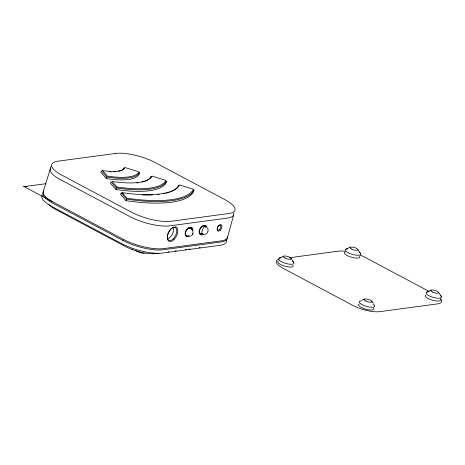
<?xml version="1.0" encoding="UTF-8"?>
<svg xmlns="http://www.w3.org/2000/svg" width="465" height="465" viewBox="0 0 465 465"><rect width="100%" height="100%" fill="white"/><g stroke="black" fill="none" stroke-linecap="round" stroke-linejoin="round"><path stroke-width="0.7" d="M227.495 237.615L233.651 214.9M106.346 178.589L106.805 177.008L101.393 170.847L100.934 172.428L106.346 178.589A49.232 14.967 16.2 0 0 139.006 174.183L139.453 172.602A49.232 14.967 16.2 0 1 106.811 177.014M115.919 189.493L116.378 187.912L110.966 181.745L110.507 183.326L115.919 189.493A77.55 23.576 16.2 0 0 166.011 182.739L166.476 181.158A77.55 23.576 16.2 0 1 116.378 187.906M123.876 168.818L124.184 167.766A33.248 10.108 16.2 0 1 118.494 171.3M123.138 193.237A89.995 27.359 16.2 0 1 121.092 192.946L120.644 194.539L126.05 200.7A106.02 32.23 16.2 0 0 193.568 191.586M126.05 200.7L126.515 199.119L121.103 192.958M150.741 177.903L151.201 176.322A61.537 18.71 16.2 0 1 146.911 180.356M178.496 186.232L178.798 185.18M227.24 236.836A29.655 9.015 16.2 0 1 220.823 242.003L163.215 249.752A29.655 9.015 16.2 0 1 122.963 240.481L123.306 239.347L53.545 202.252A29.638 9.009 16.2 0 1 43.809 190.522M43.338 191.336L51.016 166.615M192.876 233.802L193.173 232.012M190.569 236.185L191.906 235.284L192.789 234M192.76 234.069L192.911 233.703M204.449 234.488C207.419 234.186 209.157 230.454 207.518 227.978M362.154 300.152L364.519 299.105M279.198 258.156L283.737 256.151M345.902 249.182L350.441 247.177M426.678 292.136L431.218 290.131M24.168 186.628L25.226 186.18L26.145 186.668L24.168 186.628L45.936 183.698M191.795 227.362A4.772 2.598 -63.1 0 0 190.958 227.269L189.761 227.431A0.738 0.581 82.3 0 1 189.011 227.827A4.301 2.348 -63.3 0 0 185.564 231.599A4.301 2.348 -63.3 0 0 186.186 235.679M206.913 227.588A5.01 2.732 -63.1 0 0 204.949 225.403L203.757 225.548A0.738 0.581 82.3 0 1 203.007 225.944A4.04 2.203 -63.3 0 0 202.205 226.228M189.011 227.827L190.202 227.67A4.034 2.203 -63.3 0 1 190.912 227.745M203.007 225.944L204.199 225.787A0.738 0.581 82.3 0 0 204.955 225.386M187.192 235.761L186.86 235.807A4.034 2.203 -63.3 0 1 186.157 235.738M199.409 233.087L200.95 233.907L202.025 233.761A4.04 2.203 -63.3 0 0 202.438 233.663M187.215 236.761L188.29 236.621A0.738 0.581 82.3 0 0 188.232 235.993M158.861 253.169L155.862 253.576A22.378 6.806 16.2 0 1 125.486 246.572L55.724 209.477A22.378 6.806 16.2 0 1 48.86 204.333M167.859 251.96L169.062 251.798M175.061 250.99L176.264 250.827M185.262 249.618L186.465 249.455M188.866 249.135L190.063 248.973M199.067 247.758L200.264 247.601M289.184 257.784L338.253 251.181A19.757 6.004 16.2 0 1 344.972 251.245M138.338 173.974L138.994 174.183M165.36 182.53L166.017 182.739M192.958 191.388L193.614 191.597L194.074 190.016A106.02 32.23 16.2 0 1 126.497 199.101M429.073 291.392L365.072 257.36A19.757 6.004 16.2 0 0 360.201 255.128M199.287 233.105L200.828 233.924M23.25 186.14L52.626 201.764M122.963 240.481L53.202 203.379A29.655 9.015 16.2 0 1 43.46 191.644M102.527 170.562L107.432 176.148A48.43 14.723 16.2 0 0 138.855 171.911L125.009 167.522A33.939 10.317 16.2 0 1 102.556 170.562M117 187.052L112.088 181.455A62.194 18.908 16.2 0 0 138.861 182.396A62.2 18.908 16.2 0 0 152.008 176.072L165.866 180.461A76.702 23.32 16.2 0 1 117.081 187.04M438.501 292.258L441.279 296.408M357.725 249.304L360.503 253.454M371.802 301.233L373.122 303.209M291.02 258.278L293.799 262.429M202.827 234.081A4.325 1.372 -67.7 0 1 202.705 229.321A4.325 1.372 -67.7 0 1 205.89 227.211M189.034 235.935A4.325 3.133 -54.3 0 1 185.273 233.564A4.325 3.133 -54.3 0 1 188.709 228.489A4.325 3.133 -54.3 0 1 192.429 230.925M233.697 213.011A29.208 8.882 16.2 0 1 227.379 218.097L169.772 225.851A29.208 8.882 16.2 0 1 130.136 216.719L60.369 179.618A29.208 8.882 16.2 0 1 50.778 168.063M123.306 239.347A29.638 9.009 16.2 0 0 163.529 248.612L221.137 240.864A29.638 9.009 16.2 0 0 227.676 236.702M173.294 227.205A7.161 3.9 -63.1 0 1 172.439 233.953A7.161 3.9 -63.1 0 1 167.54 238.801M187.238 236.691A4.987 2.72 -63.1 0 1 185.5 232.506A4.987 2.72 -63.1 0 1 189.743 227.495M188.441 236.621A0.744 0.622 77.6 0 0 188.476 236.313A0.738 0.581 82.1 0 0 188.354 235.976M190.958 227.269A0.738 0.581 82.3 0 1 190.202 227.67M191.766 227.426A5.039 2.744 -63.1 0 1 192.725 231.326M189.778 235.958A5.039 2.744 -63.1 0 1 188.412 236.586M190.882 227.804A4.301 2.348 -63.3 0 1 191.871 229.925M201.206 234.819A4.999 2.72 -63.1 0 1 199.497 230.605A4.999 2.72 -63.1 0 1 203.746 225.606M200.95 233.907A0.738 0.581 82.3 0 1 201.304 234.866L202.38 234.72A4.784 2.604 -63.1 0 0 203.315 234.406M202.025 233.767A0.738 0.581 82.5 0 1 202.409 234.436M204.199 225.798A4.272 2.331 -63.3 0 1 205.803 227.199M200.834 233.912A4.272 2.331 -63.3 0 1 199.258 230.861A4.272 2.331 -63.3 0 1 202.199 226.327M202.38 234.436A0.744 0.558 85 0 1 202.356 234.709M203.763 234.029A5.01 2.732 -63.1 0 1 203.321 234.308M178.769 185.169A89.995 27.359 16.2 0 1 171.178 191.423M169.847 191.952A89.995 27.359 16.2 0 1 165.813 193.173M164.691 193.434A89.995 27.359 16.2 0 1 163.529 193.673M159.1 194.382A89.995 27.359 16.2 0 1 157.751 194.539M152.427 194.94A89.995 27.359 16.2 0 1 142.552 194.986M146.056 180.757A61.537 18.71 16.2 0 1 145.138 181.129M144.144 181.472A61.537 18.71 16.2 0 1 141.947 182.082M138.111 182.78A61.537 18.71 16.2 0 1 136.704 182.948M115.355 171.725A33.248 10.108 16.2 0 1 113.605 171.818M110.804 171.812A33.248 10.108 16.2 0 1 109.827 171.771M132.444 249.124A16.81 5.109 16.2 0 1 132.095 248.984M144.365 253.408A8.015 2.773 21.3 0 1 135.437 250.432M226.339 240.161A29.719 9.038 16.2 0 1 219.904 245.334L162.302 253.088A29.719 9.038 16.2 0 1 121.964 243.794L52.202 206.698A29.719 9.038 16.2 0 1 42.437 194.934M373.593 307.975A8.027 2.441 16.2 0 1 365.856 309.248A8.027 2.441 16.2 0 1 359.108 303.959M373.128 304.017A8.027 2.441 16.2 0 1 372.11 307.231A8.027 2.441 16.2 0 1 361.445 304.273A8.027 2.441 16.2 0 1 361.445 300.779M359.666 256.256A8.027 2.441 16.2 0 1 351.226 257.157A8.027 2.441 16.2 0 1 345.268 251.925M359.05 252.088A8.027 2.441 16.2 0 1 357.893 255.302A8.027 2.441 16.2 0 1 347.117 252.187A8.027 2.441 16.2 0 1 347.762 248.827M440.558 299.419A8.027 2.441 16.2 0 1 432.281 300.198A8.027 2.441 16.2 0 1 425.615 295.101M440.152 295.275A8.027 2.441 16.2 0 1 438.233 298.251A8.027 2.441 16.2 0 1 427.55 294.915A8.027 2.441 16.2 0 1 428.963 291.776M292.962 265.23A8.027 2.441 16.2 0 1 284.801 266.213A8.027 2.441 16.2 0 1 278.332 261.005M292.671 261.295A8.027 2.441 16.2 0 1 290.904 264.277A8.027 2.441 16.2 0 1 280.296 261.086A8.027 2.441 16.2 0 1 281.058 257.802M440.553 298.582A19.757 6.004 16.2 0 1 437.391 303.901L379.789 311.649A19.757 6.004 16.2 0 1 352.97 305.47L283.208 268.375A19.757 6.004 16.2 0 1 279.006 259.261M115.57 153.427L57.962 161.181A29.121 8.852 16.2 0 0 61.735 175.096L131.502 212.191A29.121 8.852 16.2 0 0 171.021 221.299L228.629 213.545A29.121 8.852 16.2 0 0 224.857 199.63L155.089 162.535A29.121 8.852 16.2 0 0 115.57 153.427M193.457 189.319L179.6 184.931A90.605 27.545 16.2 0 1 160.512 193.911A90.611 27.545 16.2 0 1 122.231 192.667L127.131 198.253A105.131 31.963 16.2 0 0 171.341 199.665A105.131 31.963 16.2 0 0 193.481 189.325M173.276 238.83A7.161 3.906 -63.2 0 0 175.375 227.618A7.161 3.906 -63.2 0 0 167.435 235.395A7.161 3.906 -63.2 0 0 173.276 238.83M173.951 239.615A7.905 4.307 -63.1 0 0 176.287 227.251A7.905 4.307 -63.1 0 0 167.51 235.825A7.905 4.307 -63.1 0 0 173.951 239.615M219.556 229.478A2.773 1.517 -63.4 0 0 220.282 225.153A2.773 1.517 -63.4 0 0 217.236 228.245A2.773 1.517 -63.4 0 0 219.556 229.478M220.241 230.245A3.517 1.912 -63.1 0 0 221.183 224.781A3.517 1.912 -63.1 0 0 217.312 228.693A3.517 1.912 -63.1 0 0 220.241 230.245M365.676 301.018A4.075 1.238 16.2 0 0 371.93 301.779A4.075 1.238 16.2 0 0 366.484 299.018A4.075 1.238 16.2 0 0 365.676 301.018M351.598 249.083A4.075 1.238 16.2 0 0 357.852 249.845A4.075 1.238 16.2 0 0 352.406 247.089A4.075 1.238 16.2 0 0 351.598 249.083M432.374 292.043A4.075 1.238 16.2 0 0 438.629 292.799A4.075 1.238 16.2 0 0 433.182 290.044A4.075 1.238 16.2 0 0 432.374 292.043M284.894 258.063A4.075 1.238 16.2 0 0 291.148 258.819A4.075 1.238 16.2 0 0 285.702 256.064A4.075 1.238 16.2 0 0 284.894 258.063"/></g></svg>
